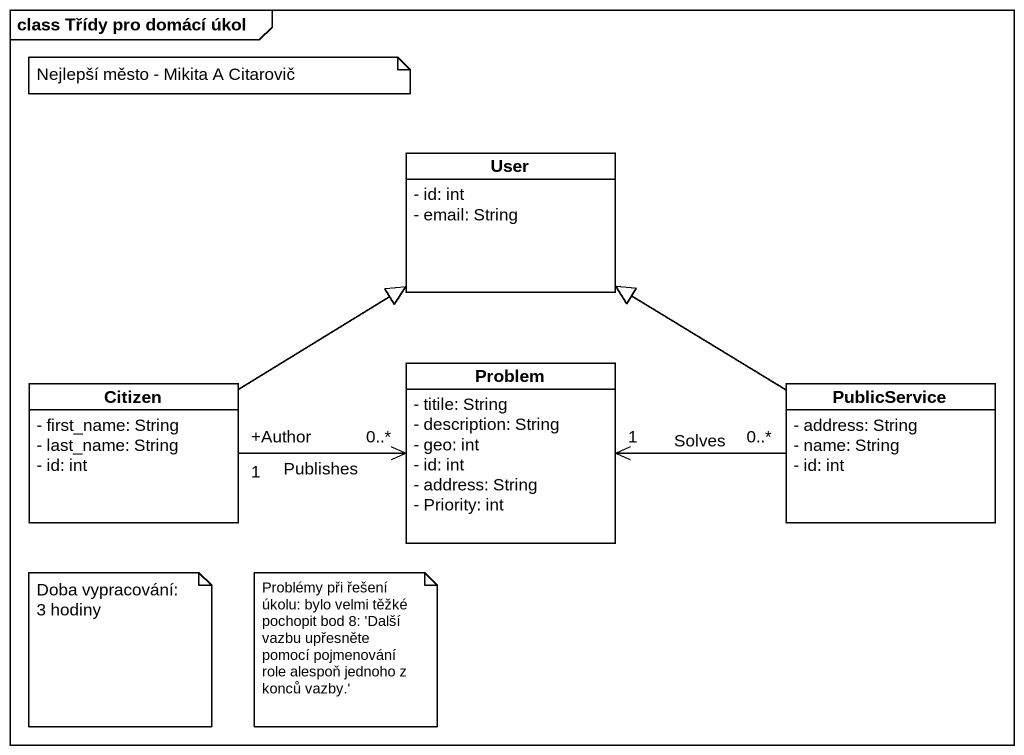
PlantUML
@startuml
mainframe class Třídy pro domácí úkol
hide circle
hide empty members
skinparam classAttributeIconSize 0
class User {
  - id: int
  - email: String
}
class Citizen {
  - first_name: String
  - last_name: String
  - id: int
}
class Problem {
  - titile: String
  - description: String
  - geo: int
  - id: int
  - address: String
  - Priority: int
}
class PublicService {
  - address: String
  - name: String
  - id: int
}
Citizen -up-|> User
Citizen "+Author\n1" -right-> "0..*" Problem : Publishes
PublicService -up-|> User
PublicService "0..*" -left-> "1" Problem : Solves
note as N1
  Nejlepší město - Mikita A Citarovič
end note
note as N2
  Doba vypracování: 3 hodiny
end note
note as N3
  Problémy při řešení úkolu: bylo velmi těžké pochopit bod 8: 'Další vazbu upřesněte pomocí pojmenování role alespoň jednoho z konců vazby.'
end note
@enduml
